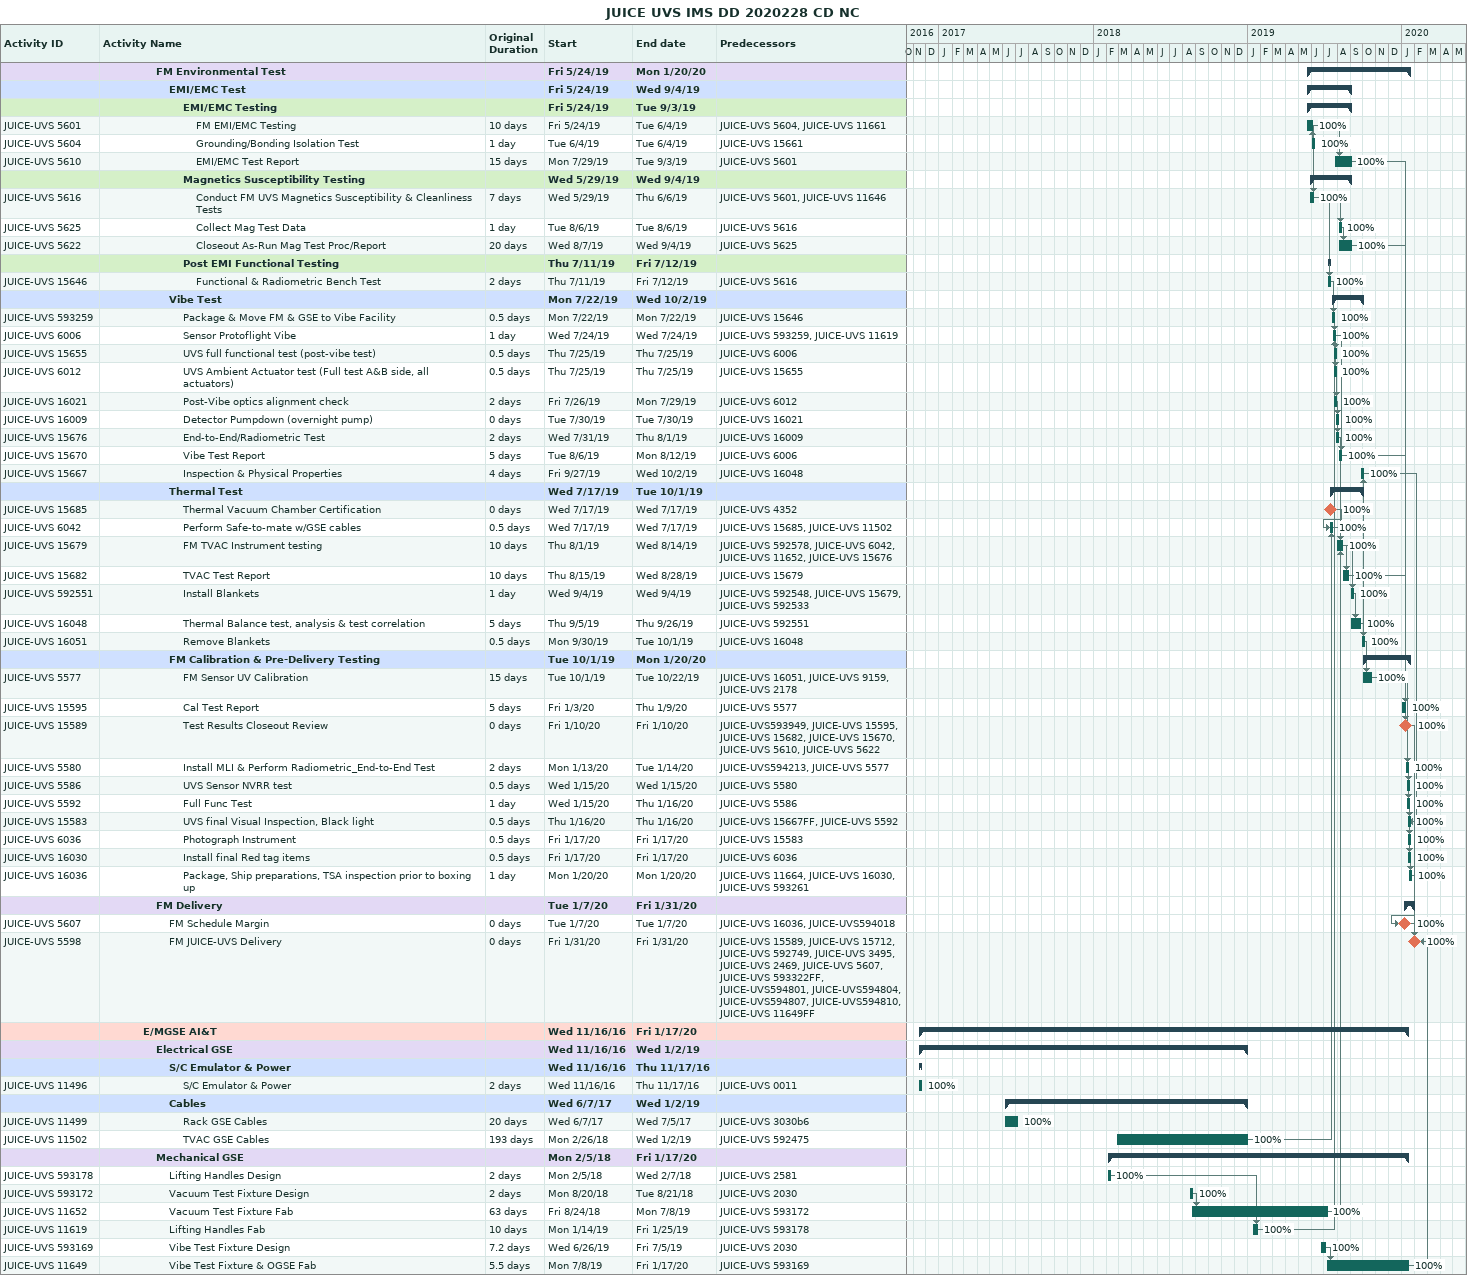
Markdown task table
JUICE UVS IMS DD 2020228 CD NC

| ID | Level | Task | Original duration | Start | Finish | Predecessors | % complete |
|---|---|---|---|---|---|---|---|
|  | 5 | **FM Environmental Test** |  | 2019-05-24 | 2020-01-20 |  |  |
|  | 6 | **EMI/EMC Test** |  | 2019-05-24 | 2019-09-04 |  |  |
|  | 7 | **EMI/EMC Testing** |  | 2019-05-24 | 2019-09-03 |  |  |
| JUICE-UVS 5601 | 8 | FM EMI/EMC Testing | 10d | 2019-05-24 | 2019-06-04 | JUICE-UVS 5604, JUICE-UVS 11661 | 100 |
| JUICE-UVS 5604 | 8 | Grounding/Bonding Isolation Test | 1d | 2019-06-04 | 2019-06-04 | JUICE-UVS 15661 | 100 |
| JUICE-UVS 5610 | 8 | EMI/EMC Test Report | 15d | 2019-07-29 | 2019-09-03 | JUICE-UVS 5601 | 100 |
|  | 7 | **Magnetics Susceptibility Testing** |  | 2019-05-29 | 2019-09-04 |  |  |
| JUICE-UVS 5616 | 8 | Conduct FM UVS Magnetics Susceptibility & Cleanliness Tests | 7d | 2019-05-29 | 2019-06-06 | JUICE-UVS 5601, JUICE-UVS 11646 | 100 |
| JUICE-UVS 5625 | 8 | Collect Mag Test Data | 1d | 2019-08-06 | 2019-08-06 | JUICE-UVS 5616 | 100 |
| JUICE-UVS 5622 | 8 | Closeout As-Run Mag Test Proc/Report | 20d | 2019-08-07 | 2019-09-04 | JUICE-UVS 5625 | 100 |
|  | 7 | **Post EMI Functional Testing** |  | 2019-07-11 | 2019-07-12 |  |  |
| JUICE-UVS 15646 | 8 | Functional & Radiometric Bench Test | 2d | 2019-07-11 | 2019-07-12 | JUICE-UVS 5616 | 100 |
|  | 6 | **Vibe Test** |  | 2019-07-22 | 2019-10-02 |  |  |
| JUICE-UVS 593259 | 7 | Package & Move FM & GSE to Vibe Facility | 0.5d | 2019-07-22 | 2019-07-22 | JUICE-UVS 15646 | 100 |
| JUICE-UVS 6006 | 7 | Sensor Protoflight Vibe | 1d | 2019-07-24 | 2019-07-24 | JUICE-UVS 593259, JUICE-UVS 11619 | 100 |
| JUICE-UVS 15655 | 7 | UVS full functional test (post-vibe test) | 0.5d | 2019-07-25 | 2019-07-25 | JUICE-UVS 6006 | 100 |
| JUICE-UVS 6012 | 7 | UVS Ambient Actuator test (Full test A&B side, all actuators) | 0.5d | 2019-07-25 | 2019-07-25 | JUICE-UVS 15655 | 100 |
| JUICE-UVS 16021 | 7 | Post-Vibe optics alignment check | 2d | 2019-07-26 | 2019-07-29 | JUICE-UVS 6012 | 100 |
| JUICE-UVS 16009 | 7 | Detector Pumpdown (overnight pump) | 0d | 2019-07-30 | 2019-07-30 | JUICE-UVS 16021 | 100 |
| JUICE-UVS 15676 | 7 | End-to-End/Radiometric Test | 2d | 2019-07-31 | 2019-08-01 | JUICE-UVS 16009 | 100 |
| JUICE-UVS 15670 | 7 | Vibe Test Report | 5d | 2019-08-06 | 2019-08-12 | JUICE-UVS 6006 | 100 |
| JUICE-UVS 15667 | 7 | Inspection & Physical Properties | 4d | 2019-09-27 | 2019-10-02 | JUICE-UVS 16048 | 100 |
|  | 6 | **Thermal Test** |  | 2019-07-17 | 2019-10-01 |  |  |
| JUICE-UVS 15685 | 7 | Thermal Vacuum Chamber Certification | 0d | 2019-07-17 | 2019-07-17 | JUICE-UVS 4352 | 100 |
| JUICE-UVS 6042 | 7 | Perform Safe-to-mate w/GSE cables | 0.5d | 2019-07-17 | 2019-07-17 | JUICE-UVS 15685, JUICE-UVS 11502 | 100 |
| JUICE-UVS 15679 | 7 | FM TVAC Instrument testing | 10d | 2019-08-01 | 2019-08-14 | JUICE-UVS 592578, JUICE-UVS 6042, JUICE-UVS 11652, JUICE-UVS 15676 | 100 |
| JUICE-UVS 15682 | 7 | TVAC Test Report | 10d | 2019-08-15 | 2019-08-28 | JUICE-UVS 15679 | 100 |
| JUICE-UVS 592551 | 7 | Install Blankets | 1d | 2019-09-04 | 2019-09-04 | JUICE-UVS 592548, JUICE-UVS 15679, JUICE-UVS 592533 | 100 |
| JUICE-UVS 16048 | 7 | Thermal Balance test, analysis & test correlation | 5d | 2019-09-05 | 2019-09-26 | JUICE-UVS 592551 | 100 |
| JUICE-UVS 16051 | 7 | Remove Blankets | 0.5d | 2019-09-30 | 2019-10-01 | JUICE-UVS 16048 | 100 |
|  | 6 | **FM Calibration & Pre-Delivery Testing** |  | 2019-10-01 | 2020-01-20 |  |  |
| JUICE-UVS 5577 | 7 | FM Sensor UV Calibration | 15d | 2019-10-01 | 2019-10-22 | JUICE-UVS 16051, JUICE-UVS 9159, JUICE-UVS 2178 | 100 |
| JUICE-UVS 15595 | 7 | Cal Test Report | 5d | 2020-01-03 | 2020-01-09 | JUICE-UVS 5577 | 100 |
| JUICE-UVS 15589 | 7 | Test Results Closeout Review | 0d | 2020-01-10 | 2020-01-10 | JUICE-UVS593949, JUICE-UVS 15595, JUICE-UVS 15682, JUICE-UVS 15670, JUICE-UVS 5610, JUICE-UVS 5622 | 100 |
| JUICE-UVS 5580 | 7 | Install MLI & Perform Radiometric_End-to-End Test | 2d | 2020-01-13 | 2020-01-14 | JUICE-UVS594213, JUICE-UVS 5577 | 100 |
| JUICE-UVS 5586 | 7 | UVS Sensor NVRR test | 0.5d | 2020-01-15 | 2020-01-15 | JUICE-UVS 5580 | 100 |
| JUICE-UVS 5592 | 7 | Full Func Test | 1d | 2020-01-15 | 2020-01-16 | JUICE-UVS 5586 | 100 |
| JUICE-UVS 15583 | 7 | UVS final Visual Inspection, Black light | 0.5d | 2020-01-16 | 2020-01-16 | JUICE-UVS 15667FF, JUICE-UVS 5592 | 100 |
| JUICE-UVS 6036 | 7 | Photograph Instrument | 0.5d | 2020-01-17 | 2020-01-17 | JUICE-UVS 15583 | 100 |
| JUICE-UVS 16030 | 7 | Install final Red tag items | 0.5d | 2020-01-17 | 2020-01-17 | JUICE-UVS 6036 | 100 |
| JUICE-UVS 16036 | 7 | Package, Ship preparations, TSA inspection prior to boxing up | 1d | 2020-01-20 | 2020-01-20 | JUICE-UVS 11664, JUICE-UVS 16030, JUICE-UVS 593261 | 100 |
|  | 5 | **FM Delivery** |  | 2020-01-07 | 2020-01-31 |  |  |
| JUICE-UVS 5607 | 6 | FM Schedule Margin | 0d | 2020-01-07 | 2020-01-07 | JUICE-UVS 16036, JUICE-UVS594018 | 100 |
| JUICE-UVS 5598 | 6 | FM JUICE-UVS Delivery | 0d | 2020-01-31 | 2020-01-31 | JUICE-UVS 15589, JUICE-UVS 15712, JUICE-UVS 592749, JUICE-UVS 3495, JUICE-UVS 2469, JUICE-UVS 5607, JUICE-UVS 593322FF, JUICE-UVS594801, JUICE-UVS594804, JUICE-UVS594807, JUICE-UVS594810, JUICE-UVS 11649FF | 100 |
|  | 4 | **E/MGSE AI&T** |  | 2016-11-16 | 2020-01-17 |  |  |
|  | 5 | **Electrical GSE** |  | 2016-11-16 | 2019-01-02 |  |  |
|  | 6 | **S/C Emulator & Power** |  | 2016-11-16 | 2016-11-17 |  |  |
| JUICE-UVS 11496 | 7 | S/C Emulator & Power | 2d | 2016-11-16 | 2016-11-17 | JUICE-UVS 0011 | 100 |
|  | 6 | **Cables** |  | 2017-06-07 | 2019-01-02 |  |  |
| JUICE-UVS 11499 | 7 | Rack GSE Cables | 20d | 2017-06-07 | 2017-07-05 | JUICE-UVS 3030b6 | 100 |
| JUICE-UVS 11502 | 7 | TVAC GSE Cables | 193d | 2018-02-26 | 2019-01-02 | JUICE-UVS 592475 | 100 |
|  | 5 | **Mechanical GSE** |  | 2018-02-05 | 2020-01-17 |  |  |
| JUICE-UVS 593178 | 6 | Lifting Handles Design | 2d | 2018-02-05 | 2018-02-07 | JUICE-UVS 2581 | 100 |
| JUICE-UVS 593172 | 6 | Vacuum Test Fixture Design | 2d | 2018-08-20 | 2018-08-21 | JUICE-UVS 2030 | 100 |
| JUICE-UVS 11652 | 6 | Vacuum Test Fixture Fab | 63d | 2018-08-24 | 2019-07-08 | JUICE-UVS 593172 | 100 |
| JUICE-UVS 11619 | 6 | Lifting Handles Fab | 10d | 2019-01-14 | 2019-01-25 | JUICE-UVS 593178 | 100 |
| JUICE-UVS 593169 | 6 | Vibe Test Fixture Design | 7.2d | 2019-06-26 | 2019-07-05 | JUICE-UVS 2030 | 100 |
| JUICE-UVS 11649 | 6 | Vibe Test Fixture & OGSE Fab | 5.5d | 2019-07-08 | 2020-01-17 | JUICE-UVS 593169 | 100 |
